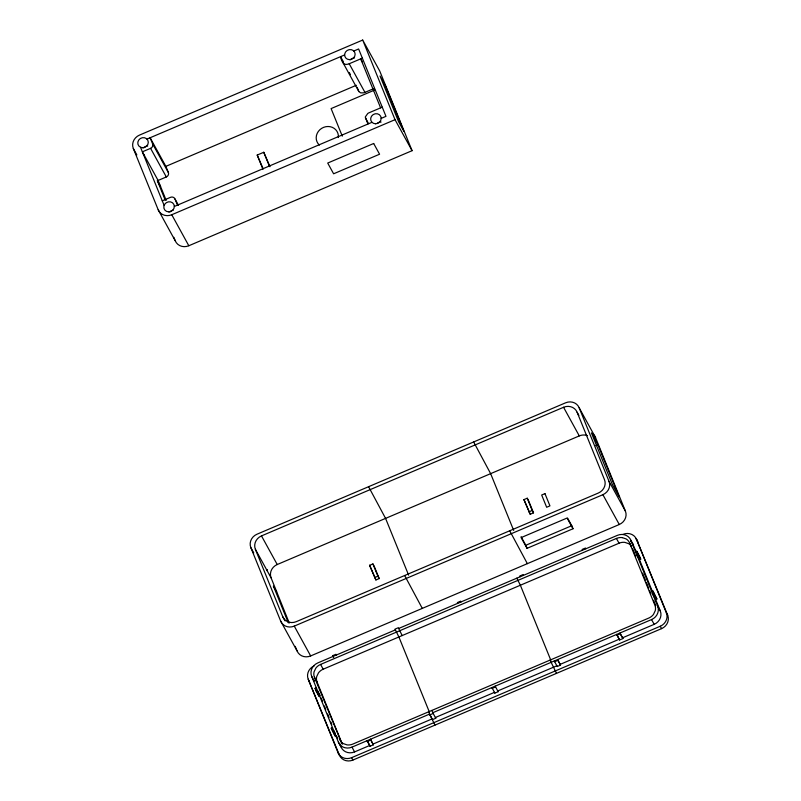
<?xml version="1.0" encoding="UTF-8"?>
<svg xmlns="http://www.w3.org/2000/svg" width="801" height="801" viewBox="0 0 801 801"><rect width="100%" height="100%" fill="white"/><g stroke="black" fill="none" stroke-linecap="round" stroke-linejoin="round"><path stroke-width="1.2" d="M362.703 40.05L139.434 135.119A10.713 9.902 -28.8 0 0 133.316 148.495L158.187 209.752L175.229 240.761A10.713 9.902 -28.8 0 0 188.816 245.747L412.074 150.688L379.744 71.059L362.703 40.05L395.033 119.679L412.074 150.688M146.984 139.084L344.61 54.939M353.832 51.014L358.618 48.971L385.972 116.345L381.186 118.388M158.107 180.455L166.318 176.961A3.574 3.304 -28.8 0 0 168.35 172.495L165.867 166.368L150.127 137.742L152.621 143.87A3.574 3.304 -28.8 0 1 150.578 148.335L142.368 151.83L158.107 180.455L166.187 200.36M340.565 56.661C341.176 60.195 343.188 65.802 347.814 64.21A7.89 7.289 -28.8 0 0 349.216 63.75L362.352 58.163M165.867 166.368L356.295 85.286M343.048 62.788L358.918 91.674L360.67 92.866L363.554 92.836A7.89 7.289 -28.8 0 0 364.956 92.375L374.147 88.46M374.768 89.992L331.103 108.586L342.287 136.15M262.978 169.281L257.211 155.064L263.769 152.27L269.967 166.688M162.263 200.831L170.473 197.336A3.574 3.304 -28.8 0 1 174.998 198.998L178.493 205.356M382.247 107.164L369.111 112.751A7.89 7.289 -28.8 0 0 367.809 113.442L365.276 116.986L367.919 124.035M174.338 206.468L371.964 122.313M158.187 209.752A10.713 9.902 -28.8 0 0 171.764 214.738L395.033 119.679M285.056 620.895L282.723 616.65L255.369 549.276A10.713 9.902 -28.8 0 1 261.486 535.899L563.554 407.278A10.713 9.902 -28.8 0 1 577.131 412.275L578.883 415.449M289.261 623.028L271.108 577.901A10.713 9.902 -28.8 0 1 277.226 564.525L579.283 435.904A10.713 9.902 -28.8 0 1 587.343 435.624M595.764 445.696L597.947 444.765L619.083 496.83L612.535 484.905L591.388 432.84L597.947 444.765M369.631 565.336L372.916 563.934L374.227 566.317L379.203 578.572L375.919 579.964L369.631 565.336L375.919 579.964M523.944 499.624L527.228 498.222L528.54 500.615L533.516 512.86L530.232 514.262L523.944 499.624L530.232 514.262M374.608 577.581L377.892 576.189L379.203 578.572M528.92 511.879L532.204 510.477L533.516 512.86M280.69 621.115A10.713 9.902 -28.8 0 0 294.267 626.112L602.893 494.688A10.713 9.902 -28.8 0 0 609.01 481.311L579.173 407.809A10.713 9.902 -28.8 0 0 565.586 402.813L256.961 534.227A10.713 9.902 -28.8 0 0 250.843 547.614L280.69 621.115L297.081 650.933A10.713 9.902 -28.8 0 0 310.658 655.929L619.283 524.505A10.713 9.902 -28.8 0 0 625.411 511.128L595.564 437.626L579.173 407.809M521.071 536.68L525.796 545.271L571.764 525.696L573.005 528.76L527.038 548.335L521.131 537.601L567.098 518.027L573.005 528.76M332.956 656.46L332.645 655.689L335.929 654.297L336.24 655.058M395.334 629.896L317.777 662.928A10.713 9.902 -28.8 0 0 311.649 676.304L338.382 742.147L341.006 746.912A10.713 9.902 -28.8 0 0 354.593 751.909L369.772 745.451L370.082 746.212L373.366 744.82L370.432 739.273L373.366 744.82M398.618 628.505L617.361 535.358A10.713 9.902 -28.8 0 1 630.948 540.355L636.364 552.009M341.807 743.298L314.433 677.225A9.862 9.121 -28.8 0 1 314.082 671.809L315.854 668.094A10.814 10.002 -28.8 0 1 320.58 664.429L616.42 538.452A10.814 10.002 -28.8 0 1 622.297 537.611M342.327 744.249L317.056 682.001A9.862 9.121 -28.8 0 1 316.705 676.575L318.478 672.86A10.814 10.002 -28.8 0 1 323.193 669.195L619.043 543.218A10.814 10.002 -28.8 0 1 624.91 542.377L628.735 543.709A9.862 9.121 -28.8 0 1 631.448 546.272M316.325 691.373L317.556 690.852L320.18 695.618L318.948 696.149L316.325 691.373L315.083 688.319L316.315 687.789M635.604 551.829L636.845 551.308L639.458 556.074L640.71 559.138L639.468 559.669L636.845 554.893L638.087 554.372L640.71 559.138M638.227 556.605L639.458 556.074M331.244 728.129L335.108 735.959L331.244 728.129L332.475 727.598M651.774 591.649L653.005 591.118L656.87 598.958L655.639 599.478L653.015 594.712L654.247 594.182L656.87 598.958M332.485 731.193L333.727 730.662L335.299 733.526M338.382 742.147A10.713 9.902 -28.8 0 0 351.969 747.143L429.526 714.112L435.013 725.095M630.948 540.355L657.671 606.187A10.713 9.902 -28.8 0 1 651.553 619.573L432.81 712.71L435.744 718.257L432.46 719.648L428.595 711.819M369.772 745.451L367.148 740.675L367.459 741.446L370.743 740.044M429.837 714.882L433.121 713.481L431.879 710.417M557.886 660.354L554.602 661.756L554.292 660.985L557.226 666.522L560.51 665.13L557.576 659.593L560.51 665.13M616.99 635.193L620.274 633.791L622.898 638.567L619.614 639.959L616.68 634.422L619.614 639.959M373.056 744.049L432.15 718.887M560.199 664.359L619.303 639.198M620.274 633.791L619.954 633.03L622.577 637.796L654.177 624.339A10.713 9.902 -28.8 0 0 660.294 610.963L655.639 599.478M498.132 691.694L495.198 686.157L495.509 686.918L492.225 688.319L491.914 687.548L494.848 693.085L498.132 691.694L497.821 690.923L556.915 665.761L557.226 666.522M314.322 665.791A10.713 9.902 -28.8 0 0 308.205 679.168L338.042 752.67A10.713 9.902 -28.8 0 0 351.629 757.666L660.254 626.252A10.713 9.902 -28.8 0 0 666.372 612.865L636.525 539.363A10.713 9.902 -28.8 0 0 622.948 534.377M338.042 752.67L339.354 755.053A10.713 9.902 -28.8 0 0 352.941 760.049L661.566 628.635A10.713 9.902 -28.8 0 0 667.684 615.248L636.525 539.363M622.287 537.611L626.122 538.933A9.862 9.121 -28.8 0 1 629.626 543.018L631.719 546.833M609.01 481.311L625.411 511.128M563.554 407.278L579.283 435.904M602.893 494.688L619.283 524.505M666.372 612.865L667.684 615.248M362.452 62.037L360.71 58.853L380.605 107.855M657.671 606.187L660.294 610.963M616.42 538.452L619.043 543.218M660.254 626.252L661.566 628.635M349.216 63.75L364.956 92.375M651.553 619.573L654.177 624.339M341.146 57.722L343.479 61.957M349.306 72.561L350.468 74.683M365.426 117.907L368.34 123.214M567.629 518.187L571.764 525.696M527.358 563.654L509.716 530.773M556.495 673.371L550.077 660.094M257.211 155.064L262.958 168.39M422.287 608.39L404.655 575.508M152.621 143.87L168.35 172.495M150.578 148.335L166.318 176.961M160.59 186.573L157.316 180.615L165.226 200.1M171.764 214.738L188.816 245.747M402.172 635.563L398.307 627.734L395.023 629.125L398.888 636.965L429.346 711.969M133.316 148.495L136.841 154.913M332.645 655.689L333.687 657.601M261.486 535.899L277.226 564.525M367.459 741.446L370.082 746.212M320.57 664.419L323.193 669.195M255.369 549.276L271.108 577.901M276.665 592.019L273.391 586.062L288.31 622.808M294.267 626.112L310.658 655.929M250.843 547.614L253.767 552.94M314.433 677.225L317.056 682.001M351.969 747.143L354.593 751.909M311.649 676.304L314.272 681.08A10.713 9.902 -28.8 0 1 313.982 680.239M315.083 688.319L318.948 696.149M351.629 757.666L352.941 760.049M308.205 679.168L339.354 755.053M636.845 551.308L638.087 554.372M653.005 591.118L654.247 594.182M639.468 559.669L653.456 594.122M632.68 548.865L635.744 556.395M642.552 573.176L645.346 580.064M646.287 582.357L648.61 588.104M649.551 590.397L650.943 593.841M653.586 600.35L655.779 605.736M577.131 412.275L604.485 479.649A10.713 9.902 -28.8 0 1 598.367 493.026L296.31 621.646A10.713 9.902 -28.8 0 1 282.723 616.65M629.626 543.018L654.898 605.266A9.862 9.121 -28.8 0 1 655.248 610.692L653.476 614.407A10.814 10.002 -28.8 0 1 648.75 618.072L352.901 744.049A10.814 10.002 -28.8 0 1 347.033 744.89L343.208 743.558A9.862 9.121 -28.8 0 1 339.704 739.483M622.577 637.796L622.898 638.567M585.761 548.815L585.451 548.044L582.167 549.446L582.477 550.207M527.228 498.222L532.204 510.477M357.126 87.329L358.788 91.414M525.796 545.271L527.038 548.335M513.691 530.432L490.643 473.651L473.661 441.962M523.383 575.378L523.073 574.607L519.789 576.009L520.099 576.77M550.828 660.244L520.37 585.241L516.815 578.172M461.006 601.941L460.685 601.171L457.401 602.562L457.721 603.333M494.848 693.085L494.537 692.324L435.434 717.486L435.744 718.257M263.769 152.27L269.547 166.488M408.63 575.168L385.571 518.387L368.59 486.698M372.916 563.934L377.892 576.189M174.998 198.998L177.492 205.126M140.515 147.254L164.125 205.396M173.827 237.286L175.229 240.761M321.111 697.921L322.513 701.366M324.375 705.961L325.777 709.406M327.639 714.001L329.041 717.446M330.903 722.031L331.834 724.334M336.35 735.438L337.742 738.882M339.614 743.468L341.006 746.912M295.209 646.337L297.081 650.933M319.349 145.071A11.294 10.443 -28.8 0 1 323.634 127.349A11.294 10.443 -28.8 0 1 338.342 137.522M376.961 123.574A5.357 4.956 -28.8 0 1 381.116 122.032M350.548 59.825A5.357 4.956 -28.8 0 1 354.543 57.902M169.742 212.035A5.357 4.956 -28.8 0 1 173.226 210.162M144.52 155.294A5.357 4.956 -28.8 0 1 143.399 154.303M143.699 147.905A5.357 4.956 -28.8 0 1 147.704 145.982M635.774 538.662A10.713 9.902 -28.8 0 1 637.836 541.756M630.747 541.366A10.713 9.902 -28.8 0 1 633.561 545.121M309.516 681.561A10.713 9.902 -28.8 0 1 309.216 680.71M592.75 433.872A10.713 9.902 -28.8 0 1 595.564 437.626M267.083 570.702A10.713 9.902 -28.8 0 1 267.484 569.701M373.677 143.489L327.709 163.054L333.616 173.797L379.574 154.223L373.677 143.489M544.96 493.626L541.676 495.018L546.652 507.273L549.937 505.872L544.96 493.626M385.271 85.517L380.024 75.975L398.678 121.912L403.924 131.454L385.271 85.517M142.638 147.724A5.357 4.956 -28.8 0 0 147.774 140.185A5.357 4.956 -28.8 0 0 138.683 140.105A5.357 4.956 -28.8 0 0 142.638 147.724M375.539 123.775A5.357 4.956 -28.8 0 0 380.655 116.225A5.357 4.956 -28.8 0 0 371.554 116.175A5.357 4.956 -28.8 0 0 375.539 123.775M349.486 59.644A5.357 4.956 -28.8 0 0 354.623 52.115A5.357 4.956 -28.8 0 0 345.531 52.035A5.357 4.956 -28.8 0 0 349.486 59.644M168.691 211.854A5.357 4.956 -28.8 0 0 173.807 204.305A5.357 4.956 -28.8 0 0 164.706 204.255A5.357 4.956 -28.8 0 0 168.691 211.854"/></g></svg>
